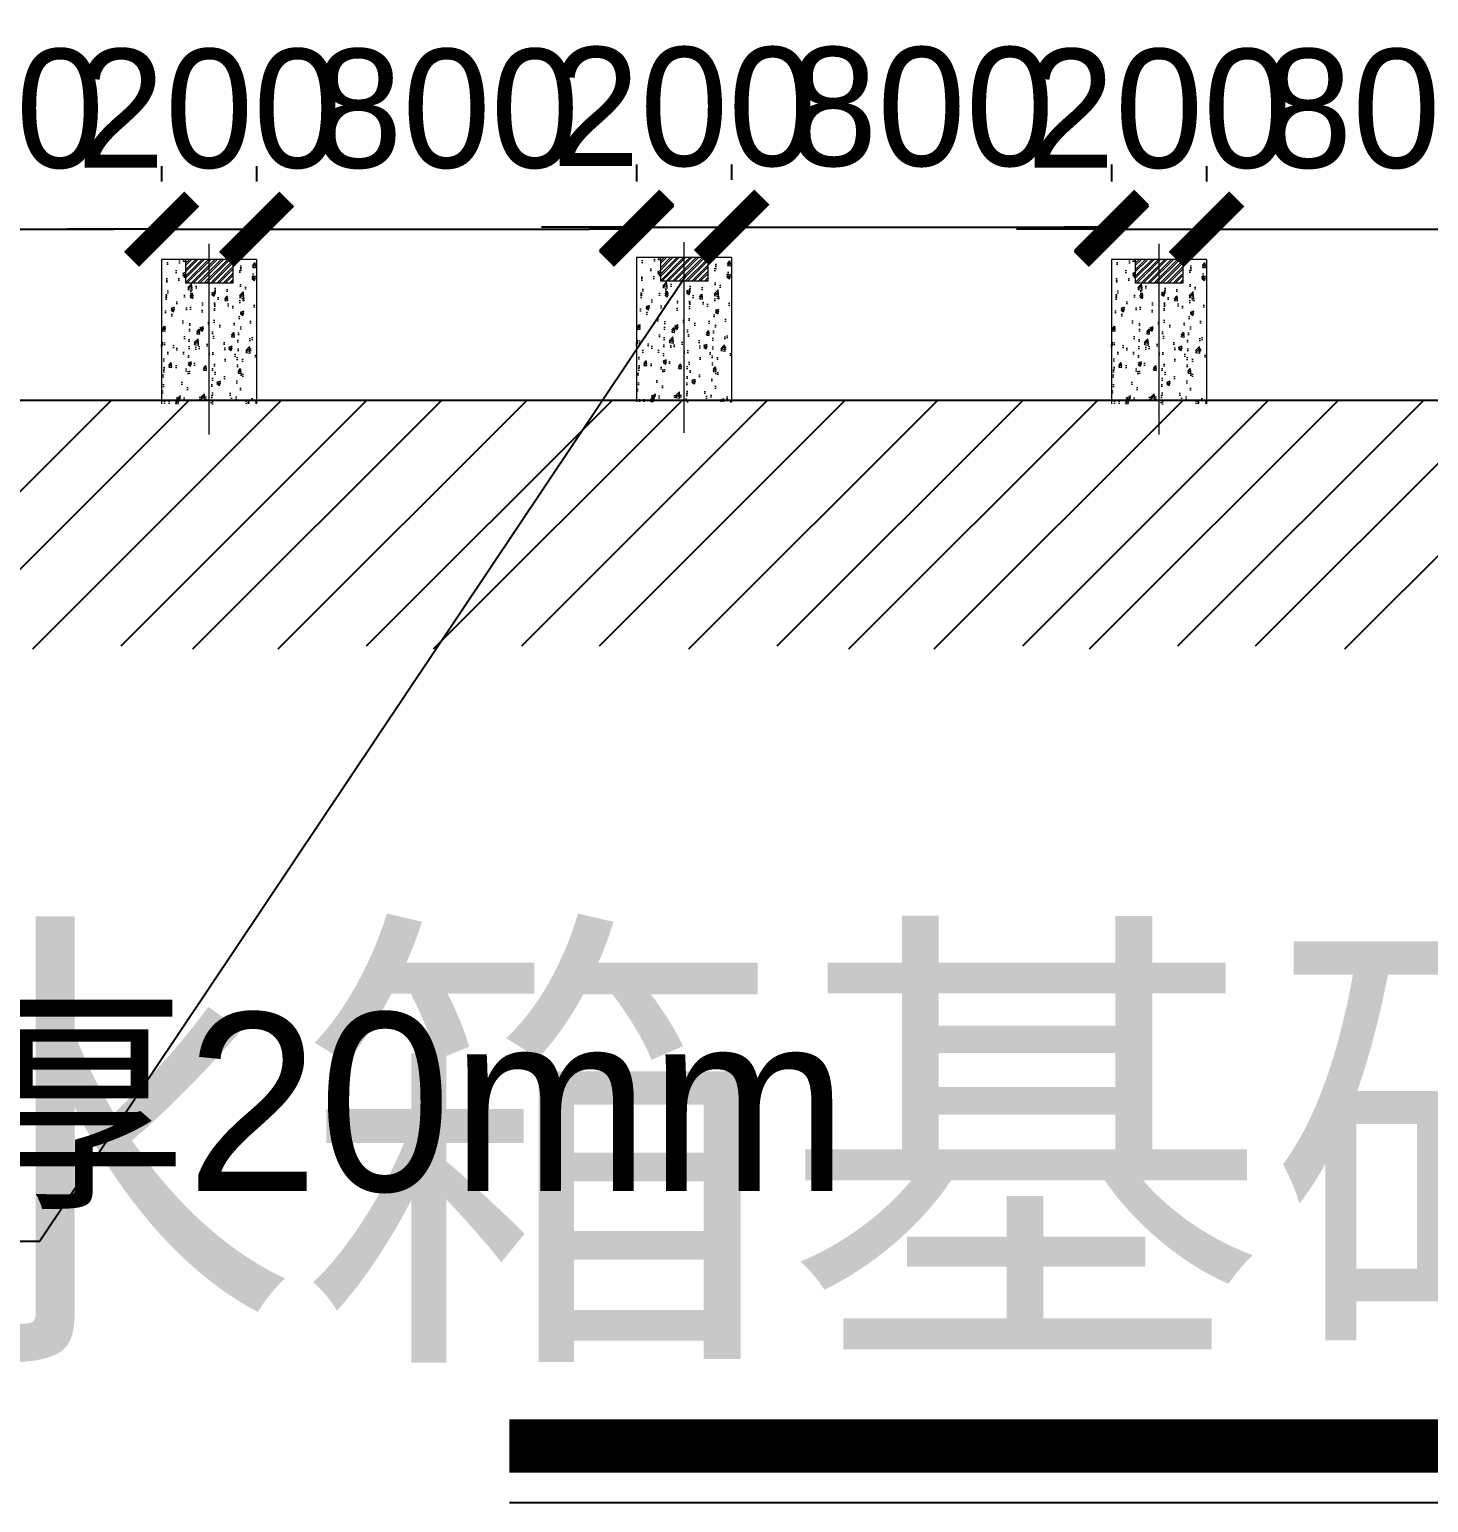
# Model space of a CAD drawing. Header units: millimetres. Extents: x 10779125 to 11142123, y -372083 to -144871.
# Drawn here: x 10998449 to 11001395, y -308271 to -305169 of the extents above; entities that cross this region are included whole.
import ezdxf
from ezdxf.enums import TextEntityAlignment as Align

# ---------------------------------------------------------------- set-up
doc = ezdxf.new("R2010")
doc.units = ezdxf.units.MM
doc.header["$LTSCALE"] = 1000
doc.header["$MEASUREMENT"] = 0
doc.header["$PDSIZE"] = -1
doc.linetypes.add('CENTER', pattern=[2.9, 2.5, -0.2, 0, -0.2])
doc.layers.get('0').update_dxf_attribs({"color": 255, "linetype": 'CONTINUOUS'})
doc.layers.get('Defpoints').update_dxf_attribs({"linetype": 'CONTINUOUS'})
doc.layers.add('AM_0', color=7, linetype='CONTINUOUS', lineweight=50)
for name, color, linetype in [('AM_8', 1, 'CONTINUOUS'), ('SB', 7, 'CONTINUOUS'), ('W_DIM', 4, 'CONTINUOUS')]:
    doc.layers.add(name, color=color, linetype=linetype)
doc.styles.get("Standard").update_dxf_attribs({"font": 'symbol.ttf'})
doc.dimstyles.new('ISO-25', dxfattribs={"dimtxt": 2.5, "dimasz": 2.5, "dimexe": 1.25, "dimexo": 0.625, "dimtad": 1, "dimtxsty": 'Standard', "dimcen": 2.5, "dimadec": 0, "dimazin": 0, "dimtfac": 1, "dimtmove": 0, "dimatfit": 3, "dimfxl": 0, "dimarcsym": 0})

# ---------------------------------------------------------------- blocks, each defined once
blk = doc.blocks.new('$dimbk')
blk.add_line((0, 0), (-1, 0))
at = {"const_width": 0.45}
blk.add_lwpolyline([(-0.636, -0.636), (0.636, 0.636)], dxfattribs=at)
blk = doc.blocks.new('*D188')
at = {"layer": 'Defpoints', "color": 0, "lineweight": -2, "transparency": 16777216}
for p in [(11001727.8, -305589.7), (11000927.8, -305657.2), (11001727.8, -305657.2)]:
    blk.add_point(p, dxfattribs=at)
at = {"layer": 'W_DIM', "lineweight": -2, "transparency": 16777216}
for p, q in [((11000927.8, -305457.2), (11000927.8, -305489.7)), ((11001727.8, -305457.2), (11001727.8, -305489.7)), ((11001027.8, -305589.7), (11001627.8, -305589.7))]:
    blk.add_line(p, q, dxfattribs=at)
at = {"layer": 'W_DIM', "lineweight": -2, "transparency": 16777216, "xscale": 100, "yscale": 100, "zscale": 100, "rotation": 180}
blk.add_blockref('$dimbk', (11000927.8, -305589.7), dxfattribs=at)
at = {"layer": 'W_DIM', "lineweight": -2, "transparency": 16777216, "xscale": 100, "yscale": 100, "zscale": 100}
blk.add_blockref('$dimbk', (11001727.8, -305589.7), dxfattribs=at)
at = {"layer": 'W_DIM', "color": 0, "transparency": 16777216, "insert": (11001327.8, -305337.1), "char_height": 250, "attachment_point": 5}
blk.add_mtext('800', dxfattribs=at)
blk = doc.blocks.new('*D189')
at = {"layer": 'Defpoints', "color": 0, "lineweight": -2, "transparency": 16777216}
for p in [(11000927.8, -305589.7), (11000727.8, -305657.2), (11000927.8, -305657.2)]:
    blk.add_point(p, dxfattribs=at)
at = {"layer": 'W_DIM', "lineweight": -2, "transparency": 16777216}
for p, q in [((11000727.8, -305457.2), (11000727.8, -305489.7)), ((11000927.8, -305457.2), (11000927.8, -305489.7)), ((11000627.8, -305589.7), (11000527.8, -305589.7)), ((11000727.8, -305589.7), (11000927.8, -305589.7)), ((11001027.8, -305589.7), (11001127.8, -305589.7))]:
    blk.add_line(p, q, dxfattribs=at)
at = {"layer": 'W_DIM', "lineweight": -2, "transparency": 16777216, "xscale": 100, "yscale": 100, "zscale": 100}
blk.add_blockref('$dimbk', (11000727.8, -305589.7), dxfattribs=at)
at = {"layer": 'W_DIM', "lineweight": -2, "transparency": 16777216, "xscale": 100, "yscale": 100, "zscale": 100, "rotation": 180}
blk.add_blockref('$dimbk', (11000927.8, -305589.7), dxfattribs=at)
at = {"layer": 'W_DIM', "color": 0, "transparency": 16777216, "insert": (11000827.8, -305337.1), "char_height": 250, "attachment_point": 5}
blk.add_mtext('200', dxfattribs=at)
blk = doc.blocks.new('*D190')
at = {"layer": 'Defpoints', "color": 0, "lineweight": -2, "transparency": 16777216}
for p in [(11000727.8, -305585.8), (10999927.8, -305653.3), (11000727.8, -305653.3)]:
    blk.add_point(p, dxfattribs=at)
at = {"layer": 'W_DIM', "lineweight": -2, "transparency": 16777216}
for p, q in [((10999927.8, -305453.3), (10999927.8, -305485.8)), ((11000727.8, -305453.3), (11000727.8, -305485.8)), ((11000027.8, -305585.8), (11000627.8, -305585.8))]:
    blk.add_line(p, q, dxfattribs=at)
at = {"layer": 'W_DIM', "lineweight": -2, "transparency": 16777216, "xscale": 100, "yscale": 100, "zscale": 100, "rotation": 180}
blk.add_blockref('$dimbk', (10999927.8, -305585.8), dxfattribs=at)
at = {"layer": 'W_DIM', "lineweight": -2, "transparency": 16777216, "xscale": 100, "yscale": 100, "zscale": 100}
blk.add_blockref('$dimbk', (11000727.8, -305585.8), dxfattribs=at)
at = {"layer": 'W_DIM', "color": 0, "transparency": 16777216, "insert": (11000327.8, -305333.3), "char_height": 250, "attachment_point": 5}
blk.add_mtext('800', dxfattribs=at)
blk = doc.blocks.new('*D191')
at = {"layer": 'Defpoints', "color": 0, "lineweight": -2, "transparency": 16777216}
for p in [(10999927.8, -305585.8), (10999727.8, -305653.3), (10999927.8, -305653.3)]:
    blk.add_point(p, dxfattribs=at)
at = {"layer": 'W_DIM', "lineweight": -2, "transparency": 16777216}
for p, q in [((10999727.8, -305453.3), (10999727.8, -305485.8)), ((10999927.8, -305453.3), (10999927.8, -305485.8)), ((10999627.8, -305585.8), (10999527.8, -305585.8)), ((10999727.8, -305585.8), (10999927.8, -305585.8)), ((11000027.8, -305585.8), (11000127.8, -305585.8))]:
    blk.add_line(p, q, dxfattribs=at)
at = {"layer": 'W_DIM', "lineweight": -2, "transparency": 16777216, "xscale": 100, "yscale": 100, "zscale": 100}
blk.add_blockref('$dimbk', (10999727.8, -305585.8), dxfattribs=at)
at = {"layer": 'W_DIM', "lineweight": -2, "transparency": 16777216, "xscale": 100, "yscale": 100, "zscale": 100, "rotation": 180}
blk.add_blockref('$dimbk', (10999927.8, -305585.8), dxfattribs=at)
at = {"layer": 'W_DIM', "color": 0, "transparency": 16777216, "insert": (10999827.8, -305333.3), "char_height": 250, "attachment_point": 5}
blk.add_mtext('200', dxfattribs=at)
blk = doc.blocks.new('*D192')
at = {"layer": 'Defpoints', "color": 0, "lineweight": -2, "transparency": 16777216}
for p in [(10999727.8, -305589.7), (10998927.8, -305657.2), (10999727.8, -305657.2)]:
    blk.add_point(p, dxfattribs=at)
at = {"layer": 'W_DIM', "lineweight": -2, "transparency": 16777216}
for p, q in [((10998927.8, -305457.2), (10998927.8, -305489.7)), ((10999727.8, -305457.2), (10999727.8, -305489.7)), ((10999027.8, -305589.7), (10999627.8, -305589.7))]:
    blk.add_line(p, q, dxfattribs=at)
at = {"layer": 'W_DIM', "lineweight": -2, "transparency": 16777216, "xscale": 100, "yscale": 100, "zscale": 100, "rotation": 180}
blk.add_blockref('$dimbk', (10998927.8, -305589.7), dxfattribs=at)
at = {"layer": 'W_DIM', "lineweight": -2, "transparency": 16777216, "xscale": 100, "yscale": 100, "zscale": 100}
blk.add_blockref('$dimbk', (10999727.8, -305589.7), dxfattribs=at)
at = {"layer": 'W_DIM', "color": 0, "transparency": 16777216, "insert": (10999327.8, -305337.1), "char_height": 250, "attachment_point": 5}
blk.add_mtext('800', dxfattribs=at)
blk = doc.blocks.new('*D193')
at = {"layer": 'Defpoints', "color": 0, "lineweight": -2, "transparency": 16777216}
for p in [(10998927.8, -305589.7), (10998727.8, -305657.2), (10998927.8, -305657.2)]:
    blk.add_point(p, dxfattribs=at)
at = {"layer": 'W_DIM', "lineweight": -2, "transparency": 16777216}
for p, q in [((10998727.8, -305457.2), (10998727.8, -305489.7)), ((10998927.8, -305457.2), (10998927.8, -305489.7)), ((10998627.8, -305589.7), (10998527.8, -305589.7)), ((10998727.8, -305589.7), (10998927.8, -305589.7)), ((10999027.8, -305589.7), (10999127.8, -305589.7))]:
    blk.add_line(p, q, dxfattribs=at)
at = {"layer": 'W_DIM', "lineweight": -2, "transparency": 16777216, "xscale": 100, "yscale": 100, "zscale": 100}
blk.add_blockref('$dimbk', (10998727.8, -305589.7), dxfattribs=at)
at = {"layer": 'W_DIM', "lineweight": -2, "transparency": 16777216, "xscale": 100, "yscale": 100, "zscale": 100, "rotation": 180}
blk.add_blockref('$dimbk', (10998927.8, -305589.7), dxfattribs=at)
at = {"layer": 'W_DIM', "color": 0, "transparency": 16777216, "insert": (10998827.8, -305337.1), "char_height": 250, "attachment_point": 5}
blk.add_mtext('200', dxfattribs=at)
blk = doc.blocks.new('*D194')
at = {"layer": 'Defpoints', "color": 0, "lineweight": -2, "transparency": 16777216}
for p in [(10998727.8, -305589.7), (10997927.8, -305657.2), (10998727.8, -305657.2)]:
    blk.add_point(p, dxfattribs=at)
at = {"layer": 'W_DIM', "lineweight": -2, "transparency": 16777216}
for p, q in [((10997927.8, -305457.2), (10997927.8, -305489.7)), ((10998727.8, -305457.2), (10998727.8, -305489.7)), ((10998027.8, -305589.7), (10998627.8, -305589.7))]:
    blk.add_line(p, q, dxfattribs=at)
at = {"layer": 'W_DIM', "lineweight": -2, "transparency": 16777216, "xscale": 100, "yscale": 100, "zscale": 100, "rotation": 180}
blk.add_blockref('$dimbk', (10997927.8, -305589.7), dxfattribs=at)
at = {"layer": 'W_DIM', "lineweight": -2, "transparency": 16777216, "xscale": 100, "yscale": 100, "zscale": 100}
blk.add_blockref('$dimbk', (10998727.8, -305589.7), dxfattribs=at)
at = {"layer": 'W_DIM', "color": 0, "transparency": 16777216, "insert": (10998327.8, -305337.1), "char_height": 250, "attachment_point": 5}
blk.add_mtext('800', dxfattribs=at)

msp = doc.modelspace()

# ---------------------------------------------------------------- hatches: boundary and pattern name
at = {"lineweight": 13}
h = msp.add_hatch(dxfattribs=at)
h.set_pattern_fill('ANSI32', color=1, style=0)
h.set_pattern_definition([(45, (11039010.2725, -308856.978), (-6.735192, 6.735192), []), (45, (11039014.763, -308856.978), (-6.735192, 6.735192), [])])
h.paths.add_polyline_path([(10999877.8, -305649.5), (10999777.8, -305649.5), (10999777.8, -305699.5), (10999877.8, -305699.5)])
h = msp.add_hatch(dxfattribs=at)
h.set_pattern_fill('ANSI32', color=1, style=0)
h.set_pattern_definition([(45, (11038010.2725, -308860.823), (-6.735192, 6.735192), []), (45, (11038014.763, -308860.823), (-6.735192, 6.735192), [])])
h.paths.add_polyline_path([(10998877.8, -305653.3), (10998777.8, -305653.3), (10998777.8, -305703.3), (10998877.8, -305703.3)])
h = msp.add_hatch(dxfattribs=at)
h.set_pattern_fill('ANSI32', color=1, style=0)
h.set_pattern_definition([(45, (11040010.2725, -308860.823), (-6.735192, 6.735192), []), (45, (11040014.763, -308860.823), (-6.735192, 6.735192), [])])
h.paths.add_polyline_path([(11000877.8, -305653.3), (11000777.8, -305653.3), (11000777.8, -305703.3), (11000877.8, -305703.3)])
at = {"layer": 'AM_8', "lineweight": 13}
h = msp.add_hatch(dxfattribs=at)
h.set_pattern_fill('AR-CONC', color=6, scale=0.4, style=0)
h.set_pattern_definition([(50, (11039010.27, -308856.98), (72.87387, -6.37563), [7.62, -83.82]), (355, (11039010.27, -308856.98), (-14.09713, 76.42266), [6.096, -67.056]), (100.451, (11039016.345, -308857.51), (58.777, 70.04668), [6.476, -71.236]), (46.1842, (11039010.27, -308836.66), (108.43162, -16.81693), [11.43, -125.73]), (96.6356, (11039019.31, -308838.06), (94.9617, 98.97022), [9.714, -106.854]), (351.184, (11039010.27, -308836.66), (94.96184, 98.97005), [9.144, -100.584]), (21, (11039020.43, -308841.74), (60.64595, -40.90621), [7.62, -83.82]), (326, (11039020.43, -308841.74), (24.72081, 73.67519), [6.096, -67.056]), (71.4514, (11039025.486, -308845.15), (85.3666, 32.76914), [6.476, -71.236]), (37.5, (11039010.273, -308856.978), (1.235441, 33.822016), [0, -66.2432, 0, -68.072, 0, -67.31]), (7.5, (11039010.273, -308856.978), (26.727865, 40.07223), [0, -38.8112, 0, -64.7192, 0, -25.654]), (327.5, (11038987.616, -308856.978), (54.236238, -2.291498), [0, -25.4, 0, -79.248, 0, -105.156]), (317.5, (11038977.456, -308856.98), (59.25167, 10.170596), [0, -33.02, 0, -52.6288, 0, -74.676])])
h.paths.add_polyline_path([(10999777.8, -305699.5), (10999777.8, -305649.5), (10999727.8, -305649.5), (10999727.8, -305949.5), (10999927.8, -305949.5), (10999927.8, -305649.5), (10999877.8, -305649.5), (10999877.8, -305699.5)])
h = msp.add_hatch(dxfattribs=at)
h.set_pattern_fill('AR-CONC', color=6, scale=0.4, style=0)
h.set_pattern_definition([(50, (11038010.27, -308860.82), (72.87387, -6.37563), [7.62, -83.82]), (355, (11038010.27, -308860.82), (-14.09713, 76.42266), [6.096, -67.056]), (100.451, (11038016.345, -308861.354), (58.777, 70.04668), [6.476, -71.236]), (46.1842, (11038010.27, -308840.5), (108.43162, -16.81693), [11.43, -125.73]), (96.6356, (11038019.31, -308841.9), (94.9617, 98.97022), [9.714, -106.854]), (351.184, (11038010.27, -308840.5), (94.96184, 98.97005), [9.144, -100.584]), (21, (11038020.43, -308845.58), (60.64595, -40.90621), [7.62, -83.82]), (326, (11038020.43, -308845.58), (24.72081, 73.67519), [6.096, -67.056]), (71.4514, (11038025.486, -308848.99), (85.3666, 32.76914), [6.476, -71.236]), (37.5, (11038010.273, -308860.823), (1.235441, 33.822016), [0, -66.2432, 0, -68.072, 0, -67.31]), (7.5, (11038010.273, -308860.823), (26.727865, 40.07223), [0, -38.8112, 0, -64.7192, 0, -25.654]), (327.5, (11037987.616, -308860.823), (54.236238, -2.291498), [0, -25.4, 0, -79.248, 0, -105.156]), (317.5, (11037977.456, -308860.823), (59.25167, 10.170596), [0, -33.02, 0, -52.6288, 0, -74.676])])
h.paths.add_polyline_path([(10998777.8, -305703.3), (10998777.8, -305653.3), (10998727.8, -305653.3), (10998727.8, -305953.3), (10998927.8, -305953.3), (10998927.8, -305653.3), (10998877.8, -305653.3), (10998877.8, -305703.3)])
h = msp.add_hatch(dxfattribs=at)
h.set_pattern_fill('AR-CONC', color=6, scale=0.4, style=0)
h.set_pattern_definition([(50, (11038010.27, -308864.67), (72.87387, -6.37563), [7.62, -83.82]), (355, (11038010.27, -308864.67), (-14.09713, 76.42266), [6.096, -67.056]), (100.451, (11038016.345, -308865.2), (58.777, 70.04668), [6.476, -71.236]), (46.1842, (11038010.27, -308844.35), (108.43162, -16.81693), [11.43, -125.73]), (96.6356, (11038019.31, -308845.75), (94.9617, 98.97022), [9.714, -106.854]), (351.184, (11038010.27, -308844.35), (94.96184, 98.97005), [9.144, -100.584]), (21, (11038020.43, -308849.43), (60.64595, -40.90621), [7.62, -83.82]), (326, (11038020.43, -308849.43), (24.72081, 73.67519), [6.096, -67.056]), (71.4514, (11038025.486, -308852.84), (85.3666, 32.76914), [6.476, -71.236]), (37.5, (11038010.273, -308864.668), (1.235441, 33.822016), [0, -66.2432, 0, -68.072, 0, -67.31]), (7.5, (11038010.273, -308864.668), (26.727865, 40.07223), [0, -38.8112, 0, -64.7192, 0, -25.654]), (327.5, (11037987.616, -308864.668), (54.236238, -2.291498), [0, -25.4, 0, -79.248, 0, -105.156]), (317.5, (11037977.456, -308864.67), (59.25167, 10.170596), [0, -33.02, 0, -52.6288, 0, -74.676])])
h.paths.add_polyline_path([(10998777.8, -305707.2), (10998777.8, -305657.2), (10998727.8, -305657.2), (10998727.8, -305957.2), (10998927.8, -305957.2), (10998927.8, -305657.2), (10998877.8, -305657.2), (10998877.8, -305707.2)])
h = msp.add_hatch(dxfattribs=at)
h.set_pattern_fill('AR-CONC', color=6, scale=0.4, style=0)
h.set_pattern_definition([(50, (11039010.27, -308860.82), (72.87387, -6.37563), [7.62, -83.82]), (355, (11039010.27, -308860.82), (-14.09713, 76.42266), [6.096, -67.056]), (100.451, (11039016.345, -308861.354), (58.777, 70.04668), [6.476, -71.236]), (46.1842, (11039010.27, -308840.5), (108.43162, -16.81693), [11.43, -125.73]), (96.6356, (11039019.31, -308841.9), (94.9617, 98.97022), [9.714, -106.854]), (351.184, (11039010.27, -308840.5), (94.96184, 98.97005), [9.144, -100.584]), (21, (11039020.43, -308845.58), (60.64595, -40.90621), [7.62, -83.82]), (326, (11039020.43, -308845.58), (24.72081, 73.67519), [6.096, -67.056]), (71.4514, (11039025.486, -308848.99), (85.3666, 32.76914), [6.476, -71.236]), (37.5, (11039010.273, -308860.823), (1.235441, 33.822016), [0, -66.2432, 0, -68.072, 0, -67.31]), (7.5, (11039010.273, -308860.823), (26.727865, 40.07223), [0, -38.8112, 0, -64.7192, 0, -25.654]), (327.5, (11038987.616, -308860.823), (54.236238, -2.291498), [0, -25.4, 0, -79.248, 0, -105.156]), (317.5, (11038977.456, -308860.823), (59.25167, 10.170596), [0, -33.02, 0, -52.6288, 0, -74.676])])
h.paths.add_polyline_path([(10999777.8, -305703.3), (10999777.8, -305653.3), (10999727.8, -305653.3), (10999727.8, -305953.3), (10999927.8, -305953.3), (10999927.8, -305653.3), (10999877.8, -305653.3), (10999877.8, -305703.3)])
h = msp.add_hatch(dxfattribs=at)
h.set_pattern_fill('AR-CONC', color=6, scale=0.4, style=0)
h.set_pattern_definition([(50, (11040010.27, -308860.82), (72.87387, -6.37563), [7.62, -83.82]), (355, (11040010.27, -308860.82), (-14.09713, 76.42266), [6.096, -67.056]), (100.451, (11040016.345, -308861.354), (58.777, 70.04668), [6.476, -71.236]), (46.1842, (11040010.27, -308840.5), (108.43162, -16.81693), [11.43, -125.73]), (96.6356, (11040019.31, -308841.9), (94.9617, 98.97022), [9.714, -106.854]), (351.184, (11040010.27, -308840.5), (94.96184, 98.97005), [9.144, -100.584]), (21, (11040020.43, -308845.58), (60.64595, -40.90621), [7.62, -83.82]), (326, (11040020.43, -308845.58), (24.72081, 73.67519), [6.096, -67.056]), (71.4514, (11040025.486, -308848.99), (85.3666, 32.76914), [6.476, -71.236]), (37.5, (11040010.273, -308860.823), (1.235441, 33.822016), [0, -66.2432, 0, -68.072, 0, -67.31]), (7.5, (11040010.273, -308860.823), (26.727865, 40.07223), [0, -38.8112, 0, -64.7192, 0, -25.654]), (327.5, (11039987.616, -308860.823), (54.236238, -2.291498), [0, -25.4, 0, -79.248, 0, -105.156]), (317.5, (11039977.456, -308860.823), (59.25167, 10.170596), [0, -33.02, 0, -52.6288, 0, -74.676])])
h.paths.add_polyline_path([(11000777.8, -305703.3), (11000777.8, -305653.3), (11000727.8, -305653.3), (11000727.8, -305953.3), (11000927.8, -305953.3), (11000927.8, -305653.3), (11000877.8, -305653.3), (11000877.8, -305703.3)])
h = msp.add_hatch(dxfattribs=at)
h.set_pattern_fill('AR-CONC', color=6, scale=0.4, style=0)
h.set_pattern_definition([(50, (11040010.27, -308864.67), (72.87387, -6.37563), [7.62, -83.82]), (355, (11040010.27, -308864.67), (-14.09713, 76.42266), [6.096, -67.056]), (100.451, (11040016.345, -308865.2), (58.777, 70.04668), [6.476, -71.236]), (46.1842, (11040010.27, -308844.35), (108.43162, -16.81693), [11.43, -125.73]), (96.6356, (11040019.31, -308845.75), (94.9617, 98.97022), [9.714, -106.854]), (351.184, (11040010.27, -308844.35), (94.96184, 98.97005), [9.144, -100.584]), (21, (11040020.43, -308849.43), (60.64595, -40.90621), [7.62, -83.82]), (326, (11040020.43, -308849.43), (24.72081, 73.67519), [6.096, -67.056]), (71.4514, (11040025.486, -308852.84), (85.3666, 32.76914), [6.476, -71.236]), (37.5, (11040010.273, -308864.668), (1.235441, 33.822016), [0, -66.2432, 0, -68.072, 0, -67.31]), (7.5, (11040010.273, -308864.668), (26.727865, 40.07223), [0, -38.8112, 0, -64.7192, 0, -25.654]), (327.5, (11039987.616, -308864.668), (54.236238, -2.291498), [0, -25.4, 0, -79.248, 0, -105.156]), (317.5, (11039977.456, -308864.67), (59.25167, 10.170596), [0, -33.02, 0, -52.6288, 0, -74.676])])
h.paths.add_polyline_path([(11000777.8, -305707.2), (11000777.8, -305657.2), (11000727.8, -305657.2), (11000727.8, -305957.2), (11000927.8, -305957.2), (11000927.8, -305657.2), (11000877.8, -305657.2), (11000877.8, -305707.2)])

# ---------------------------------------------------------------- linework, layer by layer
at = {"color": 1, "lineweight": 13}
for p, q in [((10999927.8, -305649.5, -12.4), (10999727.8, -305649.5, -12.4)), ((10999727.8, -305649.5, -12.4), (10999727.8, -305949.5, -12.4)), ((10999777.8, -305649.5, -12.4), (10999777.8, -305699.5, -12.4)), ((10999877.8, -305649.5, -12.4), (10999877.8, -305699.5, -12.4)), ((10999927.8, -305649.5, -12.4), (10999927.8, -305949.5, -12.4)), ((10998927.8, -305653.3, -12.4), (10998727.8, -305653.3, -12.4)), ((10998727.8, -305653.3, -12.4), (10998727.8, -305953.3, -12.4)), ((10998727.8, -305657.2, -12.4), (10998727.8, -305957.2, -12.4)), ((10998777.8, -305653.3, -12.4), (10998777.8, -305703.3, -12.4)), ((10998877.8, -305653.3, -12.4), (10998877.8, -305703.3, -12.4)), ((10998927.8, -305653.3, -12.4), (10998927.8, -305953.3, -12.4)), ((10998927.8, -305657.2, -12.4), (10998927.8, -305957.2, -12.4)), ((10999727.8, -305653.3, -12.4), (10999727.8, -305953.3, -12.4)), ((10999927.8, -305653.3, -12.4), (10999927.8, -305953.3, -12.4)), ((11000927.8, -305653.3, -12.4), (11000727.8, -305653.3, -12.4)), ((11000727.8, -305653.3, -12.4), (11000727.8, -305953.3, -12.4)), ((11000727.8, -305657.2, -12.4), (11000727.8, -305957.2, -12.4)), ((11000777.8, -305653.3, -12.4), (11000777.8, -305703.3, -12.4)), ((11000877.8, -305653.3, -12.4), (11000877.8, -305703.3, -12.4)), ((11000927.8, -305653.3, -12.4), (11000927.8, -305953.3, -12.4)), ((11000927.8, -305657.2, -12.4), (11000927.8, -305957.2, -12.4)), ((10998877.8, -305703.3, -12.4), (10998777.8, -305703.3, -12.4)), ((10999877.8, -305699.5, -12.4), (10999777.8, -305699.5, -12.4)), ((11000877.8, -305703.3, -12.4), (11000777.8, -305703.3, -12.4))]:
    msp.add_line(p, q, dxfattribs=at)
for p, q in [((10999832.3, -305687.3, -12.4), (10998471, -307720.2, -12.4)), ((10994523.2, -307720.6, -12.4), (10998471, -307720.2, -12.4)), ((10999460, -308270.7), (11003763.4, -308270.7))]:
    msp.add_line(p, q)
at = {"const_width": 112.5}
msp.add_lwpolyline([(10999460, -308151.8), (11003763.4, -308151.8)], dxfattribs=at)
at = {"layer": 'AM_0', "color": 1, "linetype": 'CENTER', "lineweight": 13}
for p, q in [((10998827.8, -306018.3, -12.4), (10998827.8, -305620.8, -12.4)), ((10999827.8, -306014.5, -12.4), (10999827.8, -305617, -12.4)), ((10999827.8, -306018.3, -12.4), (10999827.8, -305620.8, -12.4)), ((11000827.8, -306018.3, -12.4), (11000827.8, -305620.8, -12.4)), ((10998827.8, -306022.2, -12.4), (10998827.8, -305624.7, -12.4)), ((11000827.8, -306022.2, -12.4), (11000827.8, -305624.7, -12.4))]:
    msp.add_line(p, q, dxfattribs=at)
at = {"layer": 'AM_8', "color": 2, "ltscale": 5}
for p, q in [((10998104.8, -306467, -12.4), (10998622.3, -305949.5, -12.4)), ((10998268.2, -306467, -12.4), (10998785.7, -305949.5, -12.4)), ((10998456.2, -306473.6, -12.4), (10998980.4, -305949.5, -12.4)), ((10998642.5, -306467, -12.4), (10999160, -305949.5, -12.4)), ((10998642.5, -306467, -12.4), (10999160, -305949.5, -12.4)), ((10998793.4, -306473.6, -12.4), (10999317.6, -305949.5, -12.4)), ((10998973, -306473.6, -12.4), (10999497.2, -305949.5, -12.4)), ((10999159.3, -306467, -12.4), (10999676.8, -305949.5, -12.4)), ((10999299.9, -306473.6, -12.4), (10999824.1, -305949.5, -12.4)), ((10999486.2, -306467, -12.4), (11000003.7, -305949.5, -12.4)), ((10999649.7, -306467, -12.4), (11000167.2, -305949.5, -12.4)), ((10999837.7, -306473.6, -12.4), (11000361.8, -305949.5, -12.4)), ((11000023.9, -306467, -12.4), (11000541.4, -305949.5, -12.4)), ((11000023.9, -306467, -12.4), (11000541.4, -305949.5, -12.4)), ((11000174.9, -306473.6, -12.4), (11000699, -305949.5, -12.4)), ((11000354.5, -306473.6, -12.4), (11000878.6, -305949.5, -12.4)), ((11000540.7, -306467, -12.4), (11001058.2, -305949.5, -12.4)), ((11000681.4, -306473.6, -12.4), (11001205.5, -305949.5, -12.4)), ((11000867.6, -306467, -12.4), (11001385.1, -305949.5, -12.4)), ((11001031.1, -306467, -12.4), (11001548.6, -305949.5, -12.4)), ((11001219.1, -306473.6, -12.4), (11001743.3, -305949.5, -12.4))]:
    msp.add_line(p, q, dxfattribs=at)
at = {"layer": 'W_DIM'}
msp.add_line((10997440.3, -305949.5, -12.4), (11006074.2, -305949.5, -12.4), dxfattribs=at)

# ---------------------------------------------------------------- texts
msp.add_text('水箱基础剖面图', height=750).set_placement((11001570.6, -307894.1, 843.7), align=Align.CENTER)
at = {"layer": 'SB'}
msp.add_text('碳钢垫块Q235 厚20mm', height=375, dxfattribs=at).set_placement((10994855.9, -307614.8, -12.4))

# ---------------------------------------------------------------- dimensions: what is measured, and where the dimension line sits
at = {"layer": 'W_DIM'}
for base, p1, p2, picture, middle in [((10998727.8, -305589.7, -12.4), (10997927.8, -305657.2, -12.4), (10998727.8, -305657.2, -12.4), '*D194', (10998327.8, -305337.1, -12.4)), ((10999727.8, -305589.7, -12.4), (10998927.8, -305657.2, -12.4), (10999727.8, -305657.2, -12.4), '*D192', (10999327.8, -305337.1, -12.4)), ((11000727.8, -305585.8, -12.4), (10999927.8, -305653.3, -12.4), (11000727.8, -305653.3, -12.4), '*D190', (11000327.8, -305333.3, -12.4)), ((11001727.8, -305589.7, -12.4), (11000927.8, -305657.2, -12.4), (11001727.8, -305657.2, -12.4), '*D188', (11001327.8, -305337.1, -12.4))]:
    dim = msp.add_linear_dim(base=base, p1=p1, p2=p2, text='800', dimstyle='ISO-25', override={"dimscale": 100, "dimasz": 1, "dimexe": 1, "dimexo": 2, "dimgap": 1.25, "dimdec": 0, "dimzin": 0, "dimdsep": 46, "dimtxsty": 'Standard', "dimblk": '$dimbk', "dimcen": 2, "dimclrd": 256, "dimclre": 256, "dimadec": 2, "dimtdec": 0, "dimtix": 1, "dimtmove": 2}, dxfattribs=at)
    dim.commit()
    dim.dimension.update_dxf_attribs({"geometry": picture, "text_midpoint": middle})
for base, p1, p2, picture, middle in [((10998927.8, -305589.7, -12.4), (10998727.8, -305657.2, -12.4), (10998927.8, -305657.2, -12.4), '*D193', (10998827.8, -305337.1, -12.4)), ((10999927.8, -305585.8, -12.4), (10999727.8, -305653.3, -12.4), (10999927.8, -305653.3, -12.4), '*D191', (10999827.8, -305333.3, -12.4)), ((11000927.8, -305589.7, -12.4), (11000727.8, -305657.2, -12.4), (11000927.8, -305657.2, -12.4), '*D189', (11000827.8, -305337.1, -12.4))]:
    dim = msp.add_linear_dim(base=base, p1=p1, p2=p2, dimstyle='ISO-25', override={"dimscale": 100, "dimasz": 1, "dimexe": 1, "dimexo": 2, "dimgap": 1.25, "dimdec": 0, "dimzin": 0, "dimdsep": 46, "dimtxsty": 'Standard', "dimblk": '$dimbk', "dimcen": 2, "dimclrd": 256, "dimclre": 256, "dimadec": 2, "dimtdec": 0, "dimtix": 1, "dimtmove": 2}, dxfattribs=at)
    dim.commit()
    dim.dimension.update_dxf_attribs({"geometry": picture, "text_midpoint": middle})

doc.saveas('drawing.dxf')
